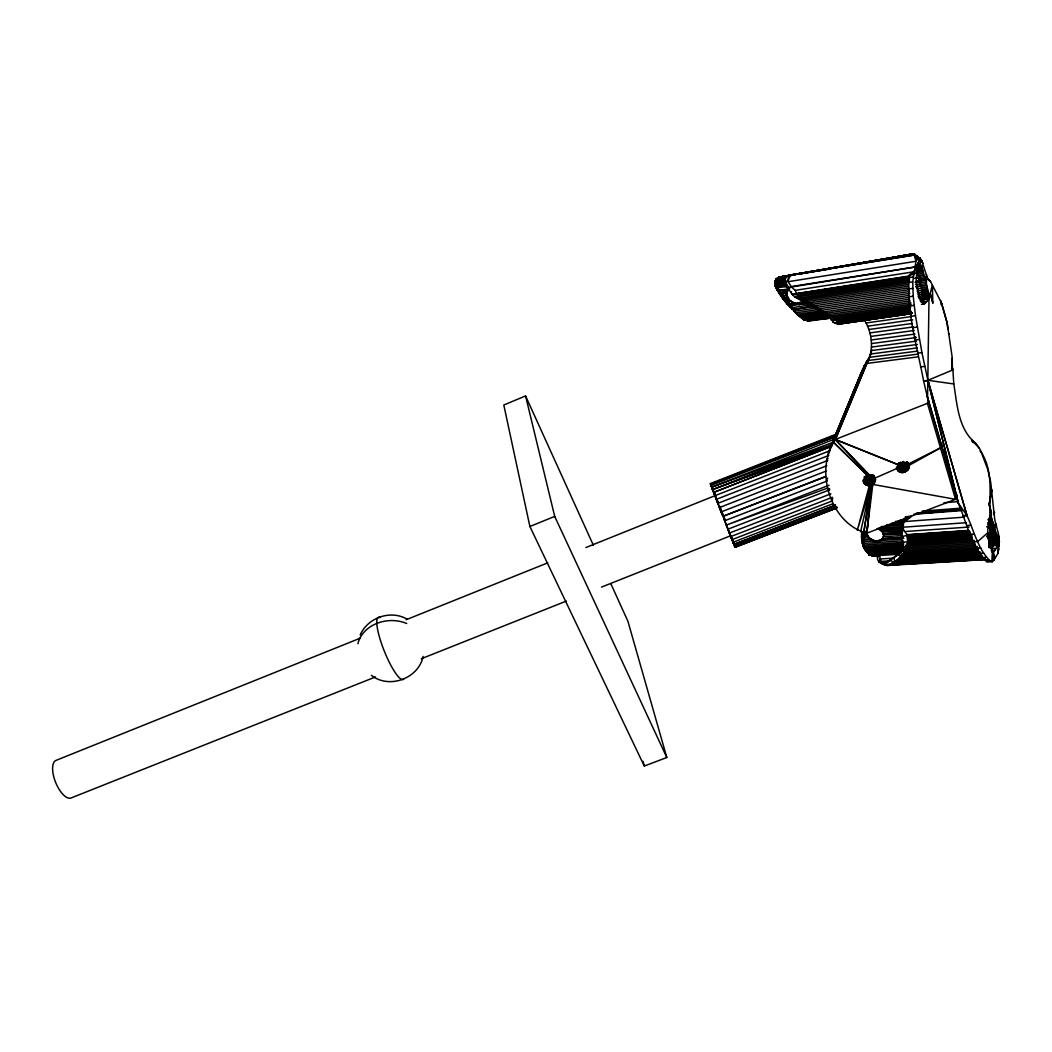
<?xml version="1.0" encoding="UTF-8"?>
<svg xmlns="http://www.w3.org/2000/svg" width="1052" height="1052" viewBox="0 0 1052 1052"><rect width="100%" height="100%" fill="white"/><g stroke="black" fill="none" stroke-linecap="round" stroke-linejoin="round"><path stroke-width="1.5" d="M831.172 318.046L808.423 321.084C795.799 318.23 791.196 304.975 783.661 295.914C779.032 291.023 769.301 281.726 779.387 277.044L914.661 254.19L921.749 260.672L927.785 279.293L930.507 281.502L941.764 303.436L947.194 323.135L952.086 356.51L952.454 370.08L927.877 380.298L923.63 381.126C917.16 346.292 905.917 310.774 909.428 275.098L913.859 271.784L919.75 259.384L919.093 258.213L920.303 258.029L920.947 260.357L920.158 264.078L925.51 280.095L929.021 296.822L927.562 397.682L958.411 503.356C966.735 522.936 971.351 546.106 986.618 561.65L992.299 561.61L994.627 558.283C994.968 552.063 989.34 548.223 988.998 541.491C986.579 533.062 988.13 524.264 989.919 515.888C989.196 495.005 993.312 473.492 982.45 454.162C979.846 448.967 977.071 443.142 971.653 440.354L972.811 440.735L972.456 441.853L975.875 443.576M863.547 482L868.347 483.683L872.003 482.079L874.317 477.661L874.067 476.214L875.093 481.619C872.936 488.851 859.537 485.367 865.033 478.108C867.887 473.374 877.526 475.465 875.093 481.619C874.83 477.2 870.648 471.598 869.978 478.2C867.203 480.527 860.838 477.963 864.705 484.157L863.468 481.855L864.954 478.594L864.534 477.213M998.835 538.769L998.835 539.834L998.401 533.68L994.798 519.99L990.695 482.066L987.775 469.455L982.213 454.845M992.444 551.393L992.299 561.61L990.629 561.413C977.926 549.407 974.034 530.839 966.906 515.427L958.411 503.356L927.877 380.298L921.933 352.578L915.477 315.666L913.215 296.191L912.715 281.897L915.963 261.067L913.793 253.742L826.78 268.812M861.68 532.509L862.259 531.773C859.379 541.964 865.664 559.782 879.222 555.706M866.427 475.688L871.135 485.327L866.822 534.363L869.754 539.018L877.855 542.451L877.407 541.149L881.931 539.374L883.917 535.652L882.562 531.523L878.367 528.564L882.418 531.918L883.759 536.086L881.773 539.781L879.748 540.952L874.633 541.307L882.496 539.834L881.037 539.992M877.526 557.599L879.341 554.588L900.604 553.273L879.354 554.588L877.565 555.574L877.499 559.309L879.064 562.163L886.823 565.345C899.447 561.479 911.006 547.895 907.087 534.653L968.682 530.405M784.831 281.831L787.475 287.656L792.393 294.521L794.733 296.993L800.112 298.045L909.401 281.265L909.428 275.098L913.859 271.784L795.207 290.352L791.656 287.196L787.79 281.331L784.831 281.831L784.582 277.084L790.578 274.822L911.676 255.452L913.741 254.071L809.803 271.705M993.64 560.545L992.93 551.945L993.64 560.545L998.072 553.286L998.887 539.65L999.4 541.517L997.94 544.66L996.796 536.139L991.313 517.571L991.352 512.692L989.104 504.473L991.812 489.956L989.104 504.473L991.405 512.718M902.051 470.652L906.614 468.232M993.509 523.686L988.209 524.067L989.419 528.117L994.705 527.749L994.745 524.711L995.876 523.712M998.927 546.264L998.979 542.99L992.654 542.898L989.419 528.117L990.09 527.447L991.576 535.692L986.737 536.007M957.018 494.664L955.518 499.319L866.809 533.18C829.949 523.462 814.038 469.639 835.419 439.407L866.874 363.413C874.225 349.935 872.266 332.8 864.389 319.979M992.299 561.61L992.693 551.721M922.604 270.351L916.857 271.245L921.513 287.761L923.261 299.044L924.682 298.873L923.248 299.123L928.942 298.281L926.865 301.398L921.144 302.226L923.261 299.044L928.955 298.255L924.669 298.913L924.55 295.691M998.637 546.843L998.072 553.286M868.137 483.262L869.32 485.761L857.288 530.247L871.135 485.327L869.938 483.092L865.152 483.21M797.679 314.929L791.025 307.053L791.025 305.514M864.862 546.501L863.337 547.066L865.073 531.155M862.088 541.359L863.705 531.589M863.626 544.318L861.706 538.9L862.259 531.773M902.945 540.767L862.495 543.503L864.639 531.273M987.565 536.362L991.904 536.02L991.799 537.756L997.072 537.414M952.178 358.18L951.666 368.647L952.454 370.08L952.836 368.989L951.666 368.647M998.401 533.68L997.677 539.374M947.024 322.477L947.878 329.144M902.366 542.161L907.731 541.912L907.955 543.187L903.313 548.815C903.352 538.479 896.173 522.173 909.467 517.505M941.382 304.87L941.474 303.16L941.382 304.515M871.582 485.077L866.809 533.18L872.818 484.42C871.779 479.331 864.731 486.984 863.034 480.488L864.639 478.016M926.523 274.598L926.418 283.553L920.697 284.421M793.879 310.932L791.104 305.632L803.255 301.135C796.193 308.749 781.439 297.663 788.592 289.326L789.381 288.853L787.08 291.746M861.522 534.39L862.14 533.39L861.522 536.638L864.06 540.386M865.612 483.328L863.508 481.934L864.705 484.157M866.809 479.515L866.993 483.302L865.638 483.026L866.072 479.357M990.09 527.447L989.814 529.524L995.1 529.169M994.561 512.232L994.179 514.612M902.169 529.998L901.564 536.822L907.153 535.192M865.928 485.156L864.481 482.434L865.033 478.726M917.291 264.539L920.158 264.078C917.055 259.62 915.293 282.554 916.989 286.473C919.027 291.772 918.541 301.766 924.327 303.949L926.865 301.398M915.542 336.785L915.043 340.02L919.395 339.441M907.048 462.144L908.941 468.548L907.403 462.157C914.859 469.889 898.526 478.029 896.488 467.535L899.815 470.52L897.593 469.284L899.71 472.098L896.764 467.43L898.237 464.274M914.333 255.018L790.131 275.151L788.592 276.229L787.79 281.331L790.578 274.822M863.837 532.522L871.135 485.327L860.615 531.668L863.692 532.562L871.135 485.327M907.981 463.314L907.35 462.144L909.336 466.904L907.363 462.17L909.165 465.326L940.475 447.876L944.63 452.899M862.837 544.923L863.902 541.57L873.739 541.004M882.602 532.259L882.562 531.523M996.27 545.593L996.967 542.885M909.428 275.098L913.373 274.48L913.859 271.784M874.764 540.925L868.886 537.835L866.664 533.272M862.035 541.044L862.732 540.649C861.364 540.531 863.219 541.675 861.956 540.491M874.159 476.385L873.581 480.343L871.437 481.987M793.563 303.213L788.724 299.531L786.725 299.846M989.906 515.967L989.682 517.058M998.151 552.011L998.677 549.578M903.55 522.555L904.076 520.175M874.028 479.331L874.278 478.305L872.358 481.224L869.728 478.397M787.277 291.338C784.095 295.283 792.103 299.741 788.145 301.674L783.096 299.136L774.837 285.434M930.126 293.587L929.929 294.389L932.361 285.25L932.861 303.029L930.139 293.245L932.887 302.963M897.198 468.837L896.593 467.706L898.5 471.099C894.7 465.523 904.207 459.237 908.441 463.971L940.475 447.876L944.657 452.978M908.139 464.76L906.706 467.877L903.655 470.073L900.025 470.454L897.593 469.284M899.342 466.22L898.184 464.774C899.631 468.285 906.364 466.141 900.854 462.236L906.101 468.193L907.81 466.273L907.731 464.747M866.677 533.377L867.992 537.178L867.242 535.928M903.655 470.073L904.93 472.269C904.457 467.627 894.976 472.821 899.118 466.01L898.184 464.774M882.378 539.045L897.395 537.625L903.839 538.374M868.886 537.835L869.333 538.571L868.15 536.744L871.214 539.571M861.706 538.9L862.245 537.401M864.481 482.434L865.441 479.041L864.323 476.806M777.099 289.918L778.27 290.128L777.559 290.733L777.02 287.893M793.721 302.752L794.878 303.357L789.565 300.425L790.828 301.385M789.802 300.662L788.053 298.689L781.873 297.492L782.557 297.124L783.911 298.965L783.293 299.399C783.424 298.847 788.842 306.671 791.893 308.933L792.195 307.881L792.327 309.393M867.006 483.631L871.214 482.171L867.308 475.228M992.312 548.223L993.548 543.91M423.114 656.395C418.643 678.553 389.082 689.402 371.369 675.318M863.337 543.568L863.889 541.662M903.26 461.447L904.365 463.511L902.932 465.839M859.247 379.049L864.52 365.438L870.635 354.8M775.206 281.173L777.402 278.425M867.874 536.941L866.177 533.824L866.94 535.337M883.483 564.24L897.435 555.088L907.587 543.726M907.481 544.029L907.955 543.187M902.708 549.88L903.379 548.605L902.603 545.33M896.975 555.482L902.984 549.091M982.318 556.679L894.594 561.952L894.029 557.534L897.159 554.917M887.415 562.07L894.029 557.534M885.14 562.925L884.009 563.977L887.493 561.86M881.313 563.556L879.354 554.588L900.104 553.286M878.959 561.939L879.919 559.23M780.242 291.693L779.414 293.889M880.603 530.182L902.116 528.393M872.818 484.42L955.518 499.319L927.443 403.337L928.535 400.312M862.758 542.188L862.43 543.082L863.337 542.845L862.969 541.412M802.4 301.753L803.399 300.819M794.365 310.156L791.17 305.724C793.287 305.514 798.047 301.148 799.047 304.541L800.638 302.726L802.255 302.923M832.014 500.134L832.816 498.122M861.93 537.664L861.693 538.519M828.713 490.561L829.528 488.549M862.403 369.988L831.448 445.154L864.52 365.438L828.266 452.649M920.303 258.029L914.017 273.494L916.91 272.77M826.609 480.646L827.648 478.121M833.316 442.182L866.769 361.507L833.316 442.182L868.071 475.912L833.46 442.103L866.927 361.388M867.519 485.708L866.453 483.197M827.779 455.358L829.647 450.861M830.883 447.876L866.769 361.507M870.832 352.196L871.819 349.803M827.622 458.304L826.372 461.302L827.74 458.606M869.872 356.26L871.477 352.367M868.505 360.086L870.28 355.813M829.699 448.731L862.311 370.186M989.117 545.949L997.625 545.396L992.667 544.975L997.953 544.581L996.297 548.316L990.997 548.644L992.654 542.898M898.645 465.549L897.317 468.521L898.329 464.958L898.71 465.681M908.047 464.708L906.995 467.049L903.905 464.734M833.289 322.083C847.61 329.828 833.263 315.797 828.411 315.508L828.082 314.206L831.001 319.65L833.263 321.465L832.882 322.214L839.167 324.016L911.505 313.706M836.064 319.374L836.695 320.11L830.686 318.94M835.946 319.65L831.803 316.797M907.337 467.298L907.258 467.233M907.81 466.273L908.06 465.234L907.639 466.338L903.681 465.168L902.287 462.788M875.172 541.333L878.052 541.215M831.645 317.152L827.003 314.561L827.345 313.825M901.932 526.355L904.26 522.016L909.98 517.479L904.247 520.043M827.003 314.561L813.669 306.882M816.931 309.183L796.167 296.848M811.736 306.158L794.733 296.993M795.628 303.541L796.298 303.541M795.562 297.4L795.273 296.085M872.581 481.474L872.003 482.079L874.173 479.028M791.13 292.693L791.538 291.864M787.027 296.651L785.962 292.377M784.595 300.99L790.986 305.448L791.025 307.053L786.975 303.739L778.651 292.64L778.598 290.733M993.575 551.892L996.297 548.316M915.963 261.067L917.66 259.108L920.947 260.357L920.092 259.292M873.055 540.781L875.658 541.109M829.555 316.034L804.03 320.084M998.795 548.723L997.691 550.262M869.083 555.048L901.406 552.668M803.846 301.99L802.347 301.806L805.582 301.306M989.919 515.888L991.313 517.571M972.995 442.34L973.679 441.985L971.995 440.643M906.995 467.745L907.56 466.825M360.192 634.895C367.911 617.603 390.41 609.608 407.032 619.089M901.314 552.247L868.781 554.312L869.544 553.076M913.373 274.48L914.004 273.533M777.349 289.339L776.323 288.393L777.073 287.367L776.126 288.051L785.239 298.203L791.025 307.053L789.644 306.632C788.079 297.124 763.897 285.605 788.763 287.012M909.309 279.924L795.956 297.085L799.441 297.782L798.1 297.058L796.377 293.547L909.362 276.005M904.207 549.407L866.73 551.8L867.203 550.327L873.62 549.736M800.585 302.884L802.058 303.029M789.066 304.804L787.488 304.33L788.487 304.212M778.217 277.662L775.955 279.345L778.664 277.334M802.216 301.898L805.451 301.398L802.452 301.608M788.961 289.313L779.414 290.378M988.762 535.258L990.55 532.378L995.836 532.023M785.936 301.411L785.305 301.871M777.822 289.182L777.52 290.444M788.303 298.479L786.173 294.705M786.068 282.567L774.759 284.369L776.152 283.501L774.772 284.855L776.205 283.764M993.995 558.901L995.179 558.31M776.113 281.831L774.837 283.067L786.107 281.265L774.837 283.067L776.126 281.897L774.837 282.738M903.76 550.577L867.69 552.918L868.597 552.037L867.492 550.775L866.48 551.564M874.173 483.144L872.976 480.909L868.518 483.67M905.733 469.047L906.39 468.508M864.757 534.1L861.575 533.916L862.14 533.39M775.679 280.108L785.371 278.635L775.679 280.108L776.863 279.109L775.942 279.648L785.634 278.123M915.911 259.147L916.949 258.279L919.487 258.766M871.529 555.758L872.963 556.035M863.337 542.845L862.495 543.503L863.376 542.95M865.099 549.828L866.217 548.947L864.875 549.473L902.392 547.04M867.584 552.773L868.571 552.011L867.584 552.773L903.234 550.498M911.676 255.452L913.675 253.966M801.887 318.02L803.241 317.033M794.497 311.589L795.457 310.892M791.025 307.053L789.776 306.776L790.46 306.277L791.512 307.25L790.368 307.381M792.919 308.617L791.893 308.933M779.821 294.573L781.057 294.954M776.126 288.051L777.073 287.367M777.178 290.063L777.941 289.51M776.126 279.175L777.638 278.096M775.745 279.911L776.863 279.109M776.771 279.398L775.653 280.2L785.292 278.701M774.745 284.513L776.152 283.501M779.243 290.497L775.219 286.249L776.481 285.355M774.759 284.369L776.166 283.409M994.719 526.868L996.428 525.737L994.745 524.711M873.581 475.241L874.528 477.082M776.126 279.345L785.62 278.096M929.021 296.822L923.34 298.308L929.048 297.466M775.403 286.591L779.151 290.418L789.75 288.748M782.557 297.124L781.899 297.519L783.069 297.69M775.324 280.963L784.976 279.411L775.324 280.963L776.35 280.358M779.506 292.443L778.782 292.85L779.545 293.547L778.401 292.259L779.085 291.772L779.506 292.443L778.651 292.64M889.427 560.729L890.794 559.874L893.082 562.899L984.751 558.139L891.504 563.714L984.922 558.428M789.776 306.776L790.552 306.356M778.112 277.728L779.387 277.044M900.657 462.341L899.973 462.696L903.576 469.836L904.93 469.139L902.787 465.891M923.314 298.794L924.774 298.097M864.875 549.473L866.177 548.855M994.732 526.5L996.428 525.737L994.745 524.843M875.08 478.081L897.58 468.166M780.729 295.862L783.004 295.073M593.354 545.212L525.566 395.92L503.803 405.02L529.879 526.487L644.297 766.053L666.81 757.493L627.939 621.337L610.988 584.018M902.826 522.607L904.26 522.016M529.879 526.487L554.706 516.414L525.566 395.92M360.415 638.104L55.73 760.504A20.277 8.587 68.1 0 0 56.006 783.319A20.277 8.587 68.1 0 0 71.615 797.758L375.498 676.949M406.111 619.746L547.79 562.833M585.885 547.54L715.373 495.518L715.768 496.386M421.313 658.736L566.384 601.06M601.507 587.095L731.298 535.494M837.471 433.674L710.376 483.591L722.842 516.387L825.662 476.753M836.958 508.011L735.085 547.25L710.587 484.222L837.037 434.489M715.754 497.57L711.691 487.247L834.236 439.21M927.443 403.337L835.419 439.407L898.908 464.984L835.327 439.591L868.742 358.85L866.874 363.413L918.212 356.838M716.793 500.344L713.637 492.428L831.461 446.337L712.572 489.588L834.407 441.853L711.691 487.247M713.637 492.428L831.474 446.298M714.887 495.702L830.173 450.624M718.227 504.118L716.281 499.371L828.884 455.385M717.819 503.356L827.687 460.487M720.83 510.904L719.437 507.577L826.78 465.734M721.803 513.429L721.12 511.943L826.057 471.099M874.37 477.674L875.422 479.58L873.988 477.542L870.543 475.728L871.937 475.188M722.842 516.387L825.675 476.411M827.161 480.974L724.565 520.806L723.894 518.82M829.042 485.248L726.248 525.119L827.819 488.023M727.852 529.235L829.765 489.772M729.365 533.075L830.856 493.822M869.504 478.884L872.555 477.7M869.373 480.33L873.962 478.542M871.043 480.698L874.094 479.502M871.056 481.369L874.107 480.185M730.745 536.586L832.369 497.307M832.658 500.791L731.968 539.663L724.775 521.082M733.02 542.28L833.237 503.619M727.471 527.946L733.862 544.384L835.525 505.184M733.862 544.384L835.354 505.091M836.471 506.617L734.493 545.922L728.918 531.589M837.458 507.38L734.914 546.882L730.325 535.1M836.261 508.037L735.085 547.25M710.587 484.222L835.472 436.606L711.034 485.459L715.373 496.531M712.572 489.588L832.053 444.641M867.69 552.918L902.274 550.919M864.665 482.96L863.889 482.329L865.638 483.026M835.051 323.253L836.971 322.622M790.131 275.151L784.674 276.926L785.883 277.241M786.751 296.427L786.344 295.573L787.225 297.414M923.261 299.044L924.747 298.584M997.98 537.914L998.9 537.44L998.572 535.849L997.52 539.755L992.246 540.097M903.576 469.836L902.129 470.231L901.262 466.483L898.829 462.946M901.485 531.089L903.826 530.484L907.087 534.653M817.838 319.243L807.542 320.926L811.184 320.124M902.221 470.652L903.747 470.244M784.582 277.084L788.592 276.229M912.939 254.282L908.652 255.123L914.661 254.19M915.082 278.464L919.711 277.136M779.137 277.136L914.109 253.848L779.137 277.136L868.794 261.922M913.793 253.742L894.095 257.267L913.78 253.782L918.909 258.976M839.167 324.016L911.545 313.509L839.562 323.858M914.043 253.821L794.549 274.388L802.387 273.586M795.956 274.611L781.439 277.11L784.661 276.597M799.178 274.046L802.4 273.494M805.622 272.941L808.856 272.376M812.078 271.824L833.039 268.207M836.261 267.642L857.222 264.026M860.457 263.473L863.679 262.908M866.901 262.356L881.418 259.857M884.64 259.292L887.862 258.739M891.083 258.187L905.601 255.675L902.406 256.215M871.99 261.369L875.198 260.83M878.394 260.291L881.602 259.739M884.798 259.2L899.21 256.754M903.431 542.582L863.955 548.131L865.099 547.001L863.955 548.131L903.3 545.554M787.869 276.058L791.091 275.519M799.139 274.178L802.36 273.638M805.582 273.099L808.804 272.56M812.012 272.021L815.234 271.482M818.456 270.956L821.678 270.417M824.899 269.877L828.121 269.338M807.173 303.305L791.17 305.724L793.826 309.446L813.209 306.224M921.407 288.235L916.581 288.827M886.086 564.911L882.049 564.043L886.836 565.358M775.955 279.345L785.765 277.794M775.061 281.923L784.792 280.384M788.185 281.699L915.911 261.277M786.449 283.974L775.14 285.776L786.436 284.237M821.073 318.73L824.321 318.217M787.593 285.421L776.402 287.196L782.741 295.125L782.123 294.021L786.778 293.298M917.62 265.222L920.487 264.762M791.498 286.525L914.701 267.063L787.475 287.656M918.383 267.05L921.263 266.603L921.683 265.328L923.564 273.362L917.831 274.243M921.683 267.721L917.383 268.405L916.949 267.274M909.296 277.255L797.258 295.02L909.27 277.675M917.988 266.064L920.868 265.617M916.397 269.877L922.131 268.983M780.623 292.18L787.501 291.102M917.344 272.705L923.077 271.81M786.909 303.66L787.987 303.686L786.909 303.66L785.936 301.832L785.239 298.203M783.661 295.914L786.83 295.428M796.101 293.929L909.401 276.347M918.33 275.861L924.064 274.98M908.783 277.596L913.149 276.926M785.2 297.874L787.488 297.519M797.797 295.941L909.257 278.727M918.83 277.531L924.55 276.65M915.095 278.307L919.895 277.57M925.615 277.32L927.207 277.07M919.317 279.24L925.037 278.359L921.223 280.752L920.263 277.307M916.292 280.976L919.487 280.476M908.349 282.567L912.715 281.897M925.51 280.095L919.79 280.963L919.593 276.834M800.112 298.045L802.505 299.11L907.942 282.962M790.723 301.451L787.488 301.28L789.026 302.884M916.568 282.199L921.407 281.463L915.003 282.357M802.505 299.11L804.951 300.267L908.152 284.527M920.263 282.699L925.97 281.831M828.476 314.64L802.676 318.585L828.503 314.811M920.421 300.583L923.643 300.083M854.014 321.452L838.01 323.911L837.931 323.095M857.209 320.965L868.4 319.256M871.608 318.769L874.804 318.283M885.994 316.56L889.203 316.073M920.368 283.922L915.49 284.54M789.71 303.791L795.759 303.278M804.951 300.267L807.423 301.529L908.415 286.183M807.423 301.529L809.895 302.871L908.691 287.906M916.029 286.828L926.838 285.25M908.363 289.011L912.741 288.353M921.513 287.761L927.22 286.907M809.895 302.871L812.341 304.278L909.046 289.695M792.498 307.631L811.828 304.712M775.219 286.249L786.83 284.658M921.881 289.353L927.588 288.498M812.341 304.278L814.748 305.738L909.441 291.522M793.826 309.446L813.275 306.526M917.015 290.97L923.498 289.997M814.748 305.738L817.075 307.25L909.862 293.376M795.049 311.182L817.601 307.815M917.476 292.903L923.919 291.943M922.499 292.298L928.206 291.443M817.075 307.25L819.311 308.775L908.665 295.467M922.209 290.865L927.917 290.023M922.749 293.613L928.456 292.772M796.18 312.812L818.877 309.433M917.804 294.731L922.67 294.008M908.836 296.835L913.215 296.191M922.959 294.823L928.666 293.981M819.311 308.775L821.415 310.314L909.152 297.308M797.258 314.324L821.428 310.748M918.159 296.414L924.616 295.467M923.13 295.914L928.824 295.06M798.665 315.639L909.664 299.123M918.409 297.966L924.879 297.006M924.747 297.44L923.314 297.65L924.695 296.953L923.248 296.861M924.669 296.638L928.942 296.02M800.27 316.757L826.201 312.944M920.224 299.11L929.021 297.953M821.415 310.314L826.491 313.18L910.204 300.872M928.942 298.281L923.248 299.123L924.669 298.913M801.598 317.743L827.28 313.983M920.421 300.32L928.548 298.926M826.491 313.18L828.884 314.548L910.743 302.568M920.487 301.345L923.722 300.872M803.36 319.282L829.042 315.534M828.884 314.548L831.08 315.876L911.282 304.173M922.591 303.502L925.458 303.081M803.583 319.847L830.238 316.021L803.531 319.94L829.87 318.138L807.831 320.492M831.08 315.876L833.066 317.125L914.122 305.33M921.46 304.37L924.327 303.949M833.066 317.125L834.815 318.322L910.73 307.329M834.815 318.322L836.169 319.44L909.717 308.828M910.23 309.959L836.734 320.531L836.169 319.44M837.287 321.491L910.743 310.945M837.813 322.293L911.216 311.773M838.299 322.938L911.676 312.444M838.76 323.424L911.966 312.957M839.18 323.727L912.36 313.286M911.111 316.284L915.477 315.666M866.085 322.99L911.413 316.573M867.611 326.173L912.728 319.834M868.873 329.5L912.294 323.451M869.899 332.932L913.333 326.935M912.886 327.685L917.239 327.08M870.688 336.443L914.227 330.473M871.214 339.993L914.964 334.049M799.047 304.541L807.094 303.463M871.477 343.583L916.161 337.56M916.016 286.709L922.525 285.842M871.398 347.107L916.542 341.098M871.043 350.618L917.357 344.491M870.412 354.037L917.383 347.883M869.491 357.338L917.844 351.052M917.581 353.143L921.933 352.578M868.308 360.494L918.107 354.077M954.085 510.812L957.031 510.444M920.461 366.898L924.787 366.359M884.298 563.162L881.615 562.675M927.062 395.67L958.411 503.356L927.851 380.627L923.63 381.126L927.562 397.682M783.043 299.057L783.911 298.965M873.949 477.805L875.422 479.58M870.188 551.853L904.036 548.5M914.859 255.82L917.502 256.491L919.33 258.49M916.884 513.455L961.449 509.392M881.655 548.999L886.468 548.565M916.095 513.35L961.581 509.26M926.247 512.903L934.373 512.179M939.252 511.745L945.761 511.167M950.653 510.733L957.149 510.154M900.38 470.638L901.525 470.678M920.053 513.008L960.857 509.444M917.081 513.455L961.712 509.576M919.409 513.547L922.643 513.271M927.496 512.837L933.966 512.271M938.805 511.851L945.275 511.285M951.744 510.72L956.597 510.299M879.025 555.535L872.608 555.719L879.104 555.167M925.037 512.85L933.085 512.179M937.911 511.759L945.958 511.088M949.18 510.812L957.228 510.128M924.59 512.771L961.659 509.576M943.907 502.738L958.464 501.594M867.321 550.485L877.144 549.723M880.419 549.473L891.899 548.579M898.447 548.066L904.996 547.553M922.157 511.127L960.963 508.169M904.339 549.236L899.447 549.617L904.352 549.262M890.702 553.142L895.568 552.773M913.833 514.231L962.304 510.562M907.81 516.453L911.085 516.216M905.246 517.137L910.125 516.782M905.864 517.768L910.73 517.4M993.995 544.87L997.953 544.581L992.667 544.975L997.94 544.66L992.667 544.975L994.035 544.581L992.733 544.2L998.006 543.871M872.608 555.719L879.117 555.232M903.944 518.741L908.849 518.373M900.183 520.004L906.666 519.517M895.305 521.49L903.458 520.885M904.944 521.516L964.342 517.15M892.017 522.989L903.484 522.147M866.73 551.8L904.247 549.052M886.744 524.764L902.997 523.58M988.985 518.531L991.641 518.334M880.945 526.671L903.668 525.027M987.999 519.504L991.983 519.215M878.578 528.42L902.84 526.671M988.367 520.477L992.338 520.201M902.34 526.21L902.945 527.223L966.42 522.686M988.748 521.568L992.72 521.279M987.815 522.818L993.114 522.449M966.63 525.513L970.746 525.224M866.743 532.614L864.875 532.746L866.624 533.035M882.023 531.536L901.945 530.129M988.617 525.369L993.916 525.001M905.18 531.523L969.037 527.052M864.691 534.508L866.822 534.363M902.143 531.891L883.128 533.219L883.509 533.956L901.327 533.43M986.658 526.802L994.311 526.355M987.631 533.377L991.102 533.167L987.881 533.39M902.563 551.195L868.294 553.615L902.577 551.432M993.943 544.726L989.025 545.054L997.993 544.331M905.351 517.334L910.243 517.005M864.481 536.296L867.44 536.099M883.641 534.968L901.367 533.745M906.863 534.968L968.668 530.708M864.271 538.111L868.61 537.809M883.562 536.783L902.458 535.481M907.126 535.363L968.668 531.142M907.074 536.191L970.246 531.878M990.195 530.958L995.468 530.589M864.087 539.9L870.477 539.466M882.733 538.624L903.418 537.217M907.061 537.138L970.246 532.838M868.781 554.312L901.314 552.063M989.143 545.988L992.404 545.751M907.1 538.203L970.286 533.929M970.22 534.232L974.323 533.956M880.445 540.544L902.379 539.071M907.192 539.36L971.995 534.995M990.905 533.785L996.178 533.43M907.324 540.623L972.127 536.283M991.221 535.152L996.507 534.797M907.508 541.951L972.298 537.638M863.534 545.067L903.405 542.424M991.523 536.481L996.796 536.139M992.707 536.836L987.105 536.98M987.71 537.427L992.615 537.099M907.731 543.345L972.508 539.045M987.578 536.836L990.852 536.612M863.363 546.672L903.931 543.989M988.012 538.453L992.864 538.137M992.036 538.966L997.309 538.624M907.994 544.778L974.389 540.426M988.551 539.978L991.826 539.768M973.6 541.833L977.689 541.57L987.697 532.864M907.574 546.304L974.586 541.951M988.841 541.425L992.102 541.215M992.417 541.136L997.691 540.794M992.549 542.069L997.822 541.727M906.824 547.882L974.967 543.49M989.156 547.303L992.417 547.093L989.117 547.592M781.136 292.798L786.949 292.43L786.199 290.641M865.835 550.696L904.759 548.184M988.933 543.976L997.98 543.279M905.89 549.473L975.349 545.028M904.799 551.064L977.334 546.461M868.847 554.943L899.933 552.984L868.899 554.864L879.459 555.154M903.537 552.642L977.729 547.974M976.756 548.263L980.819 548.013M879.354 555.495L898.934 554.272M902.129 554.207L978.123 549.446M900.762 555.706L978.531 550.88M991.194 550.643L995.166 550.393M899.762 557.113L980.596 552.142M991.628 551.787L994.285 551.616M879.814 558.98L894.437 558.086M898.632 558.454L979.425 553.523M979.662 553.483L983.712 553.234M897.382 559.717L981.477 554.614M880.577 561.426L890.413 560.834M896.041 560.887L981.897 555.706M881.721 562.82L886.586 562.531M888.019 562.833L883.522 563.136M893.082 562.899L986.316 557.231M886.757 565.555L985.856 559.506M983.554 558.849L889.874 564.411L985.527 559.191L887.717 564.819M889.216 565.121L900.604 564.451M907.113 564.056L918.488 563.385M923.367 563.096L936.385 562.333M941.264 562.044L954.269 561.268M959.148 560.979L972.166 560.216M977.045 559.927L985.172 559.44M984.606 560.19L988.617 559.953M986.618 561.65L990.629 561.413M787.027 303.739L787.987 303.686M901.735 528.025L877.118 528.577L878.249 528.893M881.129 530.668L902.208 530.616M861.575 533.89L862.587 533.877M879.327 540.794L880.353 540.794M870.214 475.136L873.239 475.228M903.024 547.737L904.299 547.816M897.435 555.088L900.999 555.311M951.797 367.477L952.494 367.529M927.877 380.298L967.077 515.625L962.856 515.717L966.906 515.427L927.877 380.298L953.783 383.954C956.991 403.232 958.07 426.389 972.811 440.735M884.666 564.635L887.743 565.082M904.273 462.696L907.6 463.235M831.001 319.65L837.313 320.781M870.543 475.728L873.791 476.319M989.025 526.723L994.705 527.749M817.759 309.683L821.954 310.721M904.365 463.511L907.771 464.484L904.339 463.34M879.064 562.163L883.417 563.596M994.745 525.158L996.428 525.737M870.622 476.398L873.988 477.542M866.335 483.486L864.744 482.934L866.506 479.541L865.217 477.135M899.815 470.52L898.855 470.178L899.749 466.338L898.119 463.906M948.549 333.734L949.298 334.01M947.194 323.135L940.646 300.517M794.102 303.16L791.656 302.029M861.535 535.415L864.415 537.099M870.938 539.387L873.239 540.491M821.191 310.735L822.362 311.3M817.18 308.657L818.693 309.459M897.224 468.89L898.198 469.402M870.504 477.095L873.804 478.831M982.45 454.162L980.056 450.966M979.451 448.376L973.6 442.116M973.679 441.985L976.348 444.01M870.201 477.766L873.239 480.093M867.308 536.007L867.992 536.559M898.369 469.928L899.71 472.098M925.839 277.149L930.507 281.502M774.982 285.723L775.653 286.341M918.251 257.267L916.437 255.531M928.929 279.924L926.444 277.518L927.943 279.345M915.214 256.543L917.66 259.108M871.266 554.628L872.003 555.377M869.899 475.465L835.327 439.591L869.425 475.583M921.381 260.738L920.211 259.357L923.091 263.276M797.6 314.85L797.008 313.943M999.4 541.517L998.269 535.363L998.637 536.139M972.166 440.578L973.192 441.906M836.09 319.243L836.695 320.11M898.908 464.129L900.473 466.496L900.025 470.454L901.301 472.664M902.8 461.907L904.22 464.05L907.574 465.773L905.68 466.062L902.787 462.012M921.118 260.357L921.973 261.672M869.11 478.923L871.214 482.171M898.684 464.09L900.17 466.509L898.803 464.129M907.297 462.052L909.165 465.326L907.14 461.775M906.706 467.877L907.994 470.073M905.338 469.153L906.614 471.362M901.827 470.52L903.103 472.716M899.026 462.946L901.104 466.549M896.593 467.706L898.5 471.099M874.067 476.214L875.277 478.436M874.265 477.779L875.474 479.988M828.411 315.508L829.37 317.27M869.162 475.031L870.451 477.411M868.032 474.597L869.978 478.2M865.494 475.938L867.44 479.567M864.402 476.872L865.678 479.252M721.12 511.943L721.725 513.205M554.706 516.414L666.81 757.493M794.602 310.485L795.654 312.746M862.706 531.983L863.547 533.929M719.437 507.577L720.659 510.457M714.979 494.821L710.402 483.539L715.189 496.018M716.675 498.569L718.056 501.935M716.281 499.371L718.161 503.947M719.805 506.249L721.304 509.97M721.803 511.219L723.381 515.178M723.908 516.493L725.459 520.398M731.048 536.467L732.652 540.531L730.745 535.494M730.548 535.31L735.046 547.027L730.653 535.744M730.851 536.152L734.27 544.844M711.126 485.209L714.952 495.163M711.809 486.879L714.742 494.545M712.691 489.075L714.86 494.624M921.749 260.672L922.209 261.922M795.207 290.352L796.377 293.547M991.904 536.02L992.417 537.835M902.945 527.223L903.826 530.484M643.048 761.332L644.297 766.053M942.263 450.611L941.829 444.128M867.584 479.502L868.426 483.249M993.351 538.887L993.561 540.005M993.732 541.044L993.877 541.99M907.863 543.463L908.047 545.015M864.455 534.035L864.599 535.284M953.783 383.954L952.836 368.989M998.703 543.384L998.703 545.659M403.626 679.224A33.454 7.009 68.2 0 1 383.296 648.545A33.454 7.009 68.2 0 1 380.167 617.59M357.917 643.706A33.532 27.47 -4.1 0 1 406.703 623.481M879.288 529.195L901.866 528.262L879.288 529.195M790.052 305.816L789.644 306.632L790.052 305.816M873.502 480.277L873.502 480.277M909.322 276.781L792.393 294.521L909.322 276.781M881.576 550.998L871.819 551.761L881.602 551.024M896.212 549.867L884.824 550.748L896.225 549.894M993.956 542.477L989.064 542.832L993.956 542.438M992.431 546.514L989.182 546.724L992.431 546.488"/></g></svg>
